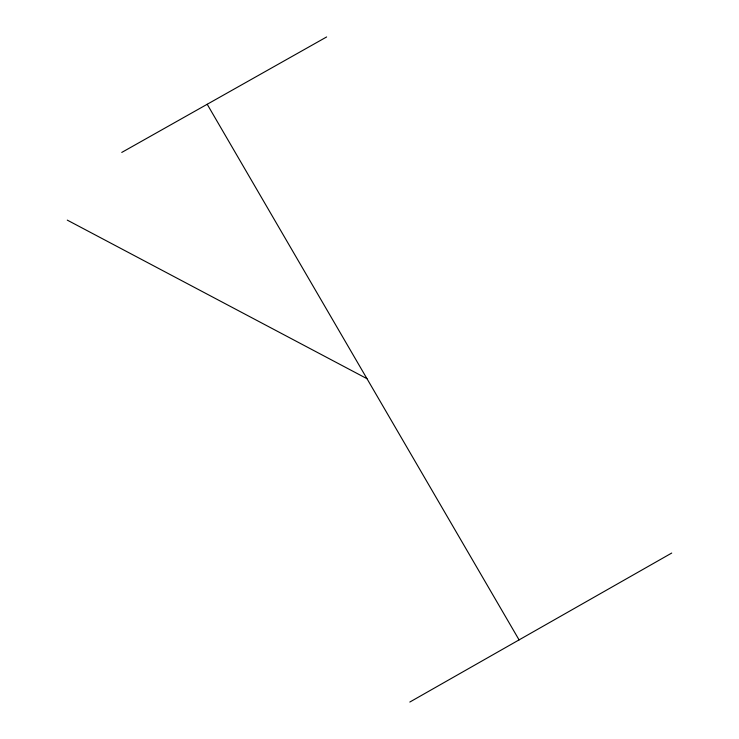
<?xml version="1.0" encoding="UTF-8"?>
<svg xmlns="http://www.w3.org/2000/svg" width="739" height="739" viewBox="0 0 739 739"><rect width="100%" height="100%" fill="white"/><g stroke="black" fill="none" stroke-linecap="round" stroke-linejoin="round"><path stroke-width="1.11" d="M409.812 702.05L671.723 553.049M121.75 152.437L326.638 36.95M67.277 220.12L366.987 378.691M207.197 104.273L519.074 639.891"/></g></svg>
